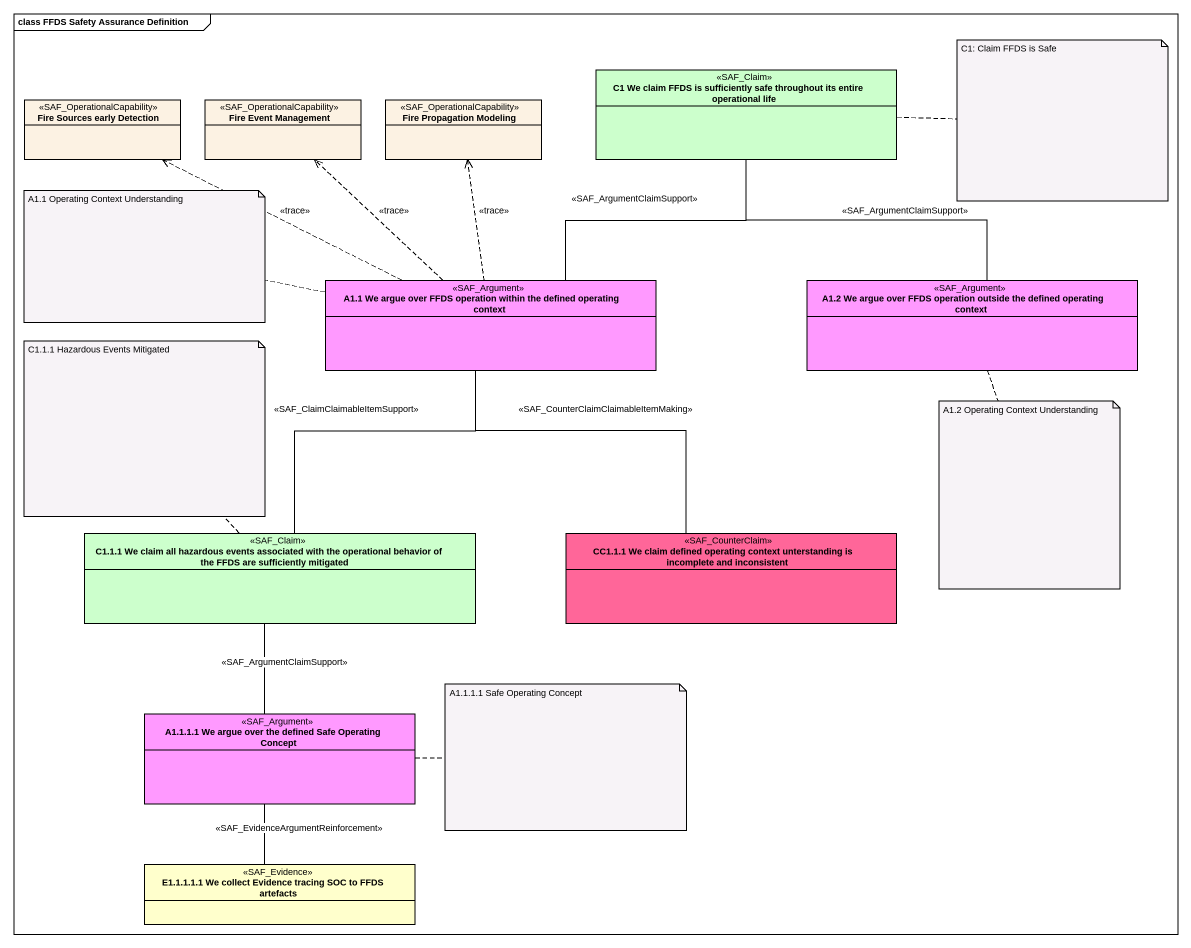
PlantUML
@startuml
mainframe class FFDS Safety Assurance Definition
hide circle
hide empty members
class "Fire Sources early Detection" as Fire_Sources_early_Detection <<SAF_OperationalCapability>>
class "Fire Event Management" as Fire_Event_Management <<SAF_OperationalCapability>>
class "Fire Propagation Modeling" as Fire_Propagation_Modeling <<SAF_OperationalCapability>>
class "C1 We claim FFDS is sufficiently safe throughout its entire operational life" as C1_We_claim_FFDS_is <<SAF_Claim>> #CCFFCC
class "A1.1 We argue over FFDS operation within the defined operating context" as A1_1_We_argue_over_FFDS <<SAF_Argument>> #FF99FF
class "A1.2 We argue over FFDS operation outside the defined operating context" as A1_2_We_argue_over_FFDS <<SAF_Argument>> #FF99FF
class "C1.1.1 We claim all hazardous events associated with the operational behavior of the FFDS are sufficiently mitigated" as C1_1_1_We_claim_all <<SAF_Claim>> #CCFFCC
class "CC1.1.1 We claim defined operating context unterstanding is incomplete and inconsistent" as CC1_1_1_We_claim_defined <<SAF_CounterClaim>> #FF6699
class "A1.1.1.1 We argue over the defined Safe Operating Concept" as A1_1_1_1_We_argue_over_the <<SAF_Argument>> #FF99FF
class "E1.1.1.1.1 We collect Evidence tracing SOC to FFDS artefacts" as E1_1_1_1_1_We_collect <<SAF_Evidence>> #FFFFCC
A1_1_We_argue_over_FFDS .left.> Fire_Sources_early_Detection : <<trace>>
A1_1_We_argue_over_FFDS .up.> Fire_Event_Management : <<trace>>
A1_1_We_argue_over_FFDS .up.> Fire_Propagation_Modeling : <<trace>>
A1_1_We_argue_over_FFDS -up- C1_We_claim_FFDS_is : <<SAF_ArgumentClaimSupport>>
A1_2_We_argue_over_FFDS -up- C1_We_claim_FFDS_is : <<SAF_ArgumentClaimSupport>>
C1_1_1_We_claim_all -up- A1_1_We_argue_over_FFDS : <<SAF_ClaimClaimableItemSupport>>
CC1_1_1_We_claim_defined -up- A1_1_We_argue_over_FFDS : <<SAF_CounterClaimClaimableItemMaking>>
A1_1_1_1_We_argue_over_the -up- C1_1_1_We_claim_all : <<SAF_ArgumentClaimSupport>>
E1_1_1_1_1_We_collect -up- A1_1_1_1_We_argue_over_the : <<SAF_EvidenceArgumentReinforcement>>
note right of C1_We_claim_FFDS_is : C1: Claim FFDS is Safe
note left of A1_1_We_argue_over_FFDS : A1.1 Operating Context Understanding
note top of C1_1_1_We_claim_all : C1.1.1 Hazardous Events Mitigated
note bottom of A1_2_We_argue_over_FFDS : A1.2 Operating Context Understanding
note right of A1_1_1_1_We_argue_over_the : A1.1.1.1 Safe Operating Concept
@enduml
